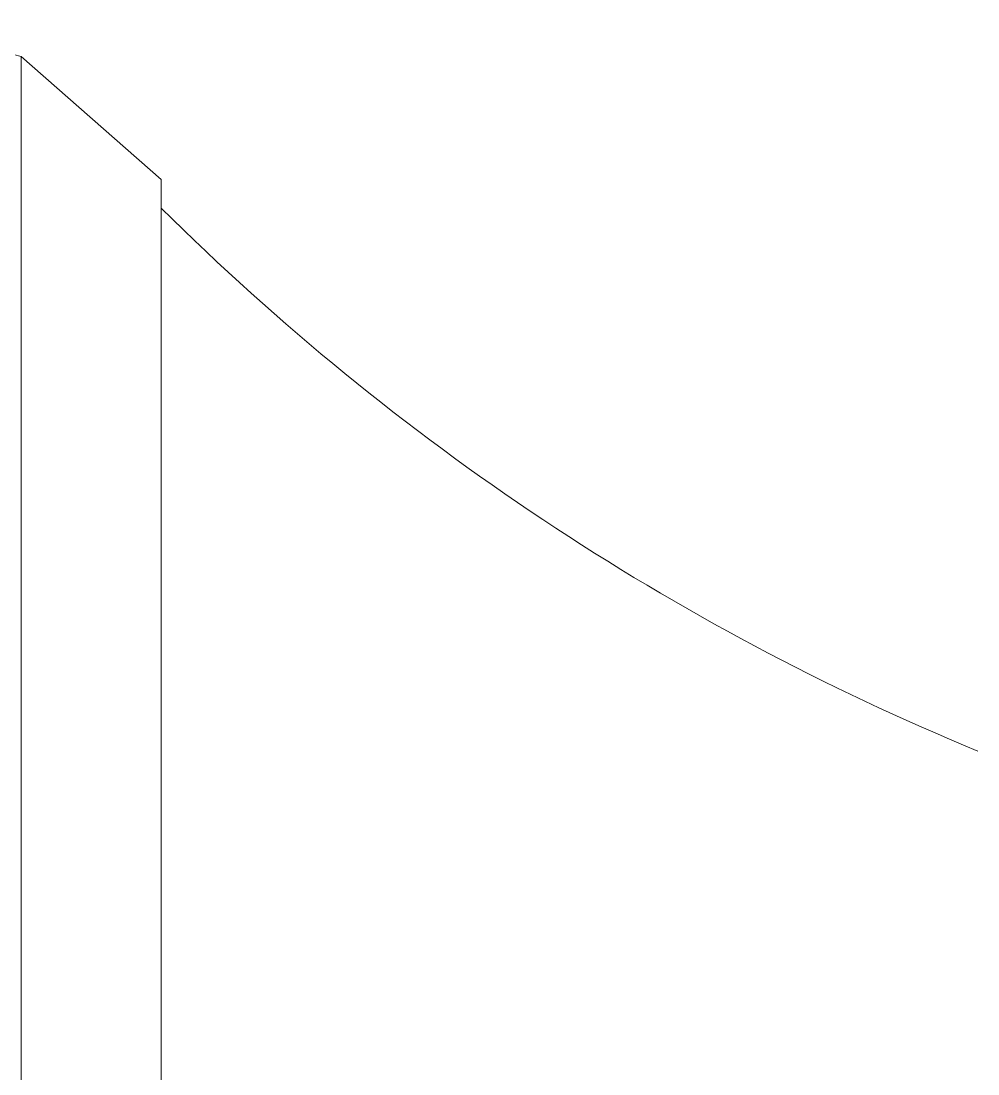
# Model space of a CAD drawing. Header units: metres. Extents: x -5 to 264, y -2 to 18.
# Drawn here: x 9.1606 to 9.4296, y 13.648 to 13.9441 of the extents above; entities that cross this region are included whole.
import ezdxf

# ---------------------------------------------------------------- set-up
doc = ezdxf.new("R2010")
doc.units = ezdxf.units.M
doc.layers.add('A-ROOF', color=7, linetype='Continuous', lineweight=9)

# ---------------------------------------------------------------- blocks, each defined once
blk = doc.blocks.new('Telhados 1 - Telhados 1-4018348-CORTE A_A')
at = {"layer": 'A-ROOF'}
for p, q in [((9.12329, 13.94412), (9.16064, 13.93412)), ((9.16064, 13.93412), (9.20006, 13.8996)), ((9.16064, 13.62977), (9.16064, 13.93412)), ((9.20006, 13.59525), (9.20006, 13.8996))]:
    blk.add_line(p, q, dxfattribs=at)
blk.add_ellipse((9.69968, 14.3935), major_axis=(0.70825, 0), ratio=0.99995, start_param=3.929363, end_param=4.321198, dxfattribs=at)

msp = doc.modelspace()

# ---------------------------------------------------------------- block references
at = {"layer": 'A-ROOF'}
msp.add_blockref('Telhados 1 - Telhados 1-4018348-CORTE A_A', (0, 0), dxfattribs=at)

doc.saveas('drawing.dxf')
